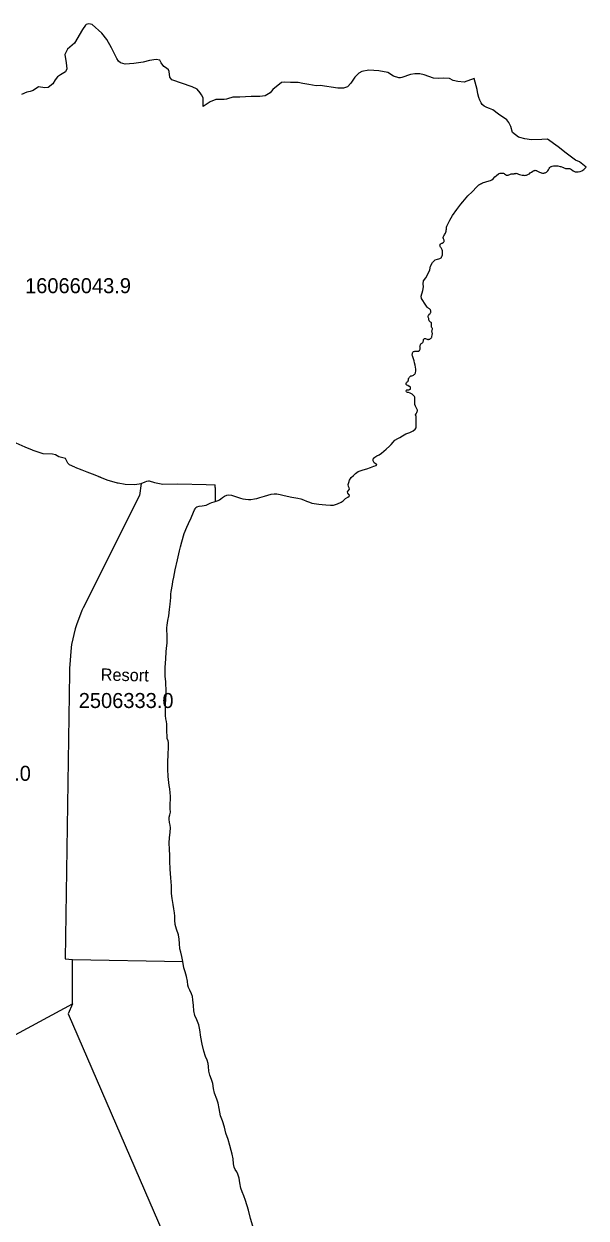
# Model space of a CAD drawing. Extents: x 587838 to 605780, y 1326024 to 1346437.
# Drawn here: x 601566 to 605780, y 1334943 to 1343891 of the extents above; entities that cross this region are included whole.
import ezdxf

# ---------------------------------------------------------------- set-up
doc = ezdxf.new("R2010")
doc.units = 0
for name, color, linetype in [('DIEM', 7, 'Continuous'), ('Level 4', 7, 'Continuous'), ('Level 45', 7, 'Continuous'), ('Level 46', 7, 'Continuous')]:
    doc.layers.add(name, color=color, linetype=linetype)

msp = doc.modelspace()

# ---------------------------------------------------------------- linework, layer by layer
at = {"layer": 'DIEM'}
msp.add_line((601635.6, 1340695.3), (601626.5, 1340698.9), dxfattribs=at)
at = {"layer": 'Level 4'}
msp.add_lwpolyline([(600870.3, 1335980.1), (600953.9, 1336024.4), (601193.8, 1336151.7), (601929.3, 1336549.3), (601931, 1336880), (602757.5, 1336865.9)], dxfattribs=at)
at = {"layer": 'Level 45'}
for p, q in [((602032.8, 1343886.4), (602027.3, 1343882.7)), ((602052, 1343891.3), (602032.8, 1343886.4)), ((602077.7, 1343887.8), (602052, 1343891.3)), ((602149.8, 1343821.8), (602077.7, 1343887.8)), ((602187, 1343773.3), (602149.8, 1343821.8)), ((601874.1, 1343662.7), (601882.9, 1343598.6)), ((602460.9, 1343605.4), (602391.3, 1343593.5)), ((602508.5, 1343616.1), (602460.9, 1343605.4)), ((602556.5, 1343623.5), (602508.5, 1343616.1)), ((602586.2, 1343620.4), (602556.5, 1343623.5)), ((601888, 1343554), (601878.1, 1343531.2)), ((601882.9, 1343598.6), (601888, 1343554)), ((602325.1, 1343590.6), (602289.6, 1343599.8)), ((602391.3, 1343593.5), (602325.1, 1343590.6)), ((602635.8, 1343559.2), (602615, 1343572.3)), ((602650.9, 1343546.8), (602635.8, 1343559.2)), ((604099.4, 1343535.2), (604076.1, 1343521.2)), ((604150.4, 1343545.4), (604099.4, 1343535.2)), ((601801.8, 1343473), (601782, 1343441.5)), ((603520.3, 1343454.6), (603496, 1343452.1)), ((603565.4, 1343452.8), (603520.3, 1343454.6)), ((603756.9, 1343427.8), (603701.5, 1343436.6)), ((604866, 1343454.7), (604819.6, 1343459.2)), ((601722.1, 1343413), (601676.7, 1343419.7)), ((602897.9, 1343358.7), (602886.3, 1343375.1)), ((602909.1, 1343336), (602897.9, 1343358.7)), ((603060.2, 1343325.7), (603004.9, 1343324.2)), ((605080, 1343247.4), (605055.8, 1343256.6)), ((605123.1, 1343215.2), (605080, 1343247.4)), ((605215.5, 1343121.9), (605201.7, 1343152.8)), ((605228.4, 1343076.9), (605215.5, 1343121.9)), ((605448.5, 1343025.9), (605370.2, 1343022.7)), ((605490.8, 1343028.6), (605448.5, 1343025.9)), ((605497.2, 1342796.7), (605500.5, 1342802.5)), ((605508, 1342814.2), (605511.4, 1342817.9)), ((605520.7, 1342823.9), (605525.8, 1342825.1)), ((605568, 1342827.6), (605585.9, 1342823.6)), ((605585.9, 1342823.6), (605591.6, 1342821.5)), ((605591.6, 1342821.5), (605603.1, 1342817.9)), ((605625.4, 1342808.8), (605635.7, 1342806.7)), ((605635.7, 1342806.7), (605643.6, 1342806.7)), ((605730, 1342856.5), (605699.5, 1342869.3)), ((605743.4, 1342847.9), (605730, 1342856.5)), ((605780.3, 1342818.2), (605743.4, 1342847.9)), ((605774.1, 1342811.2), (605780.3, 1342818.2)), ((605147.6, 1342773.2), (605154.2, 1342773.8)), ((605154.2, 1342773.8), (605158.1, 1342773.8)), ((605158.1, 1342773.8), (605161.2, 1342772.9)), ((605175.3, 1342761.8), (605177.8, 1342759.6)), ((605248.7, 1342770.5), (605252.9, 1342771.4)), ((605252.9, 1342771.4), (605256.2, 1342771.7)), ((605263.7, 1342769.6), (605267.7, 1342767.5)), ((605267.7, 1342767.5), (605273.1, 1342765.1)), ((605300.1, 1342757.8), (605306.4, 1342756.9)), ((605306.4, 1342756.9), (605312.5, 1342756.9)), ((605337.8, 1342759.3), (605343.8, 1342761.7)), ((605369.8, 1342780.5), (605381.8, 1342787.7)), ((605381.8, 1342787.7), (605391.8, 1342791.9)), ((605391.8, 1342791.9), (605395.1, 1342793.1)), ((605416.8, 1342788.3), (605432, 1342780.7)), ((605432, 1342780.7), (605437.5, 1342777.7)), ((605437.5, 1342777.7), (605442.9, 1342775.9)), ((605453.8, 1342773.8), (605463.7, 1342773.8)), ((605493.9, 1342791.3), (605497.2, 1342796.7)), ((604975.2, 1342684.9), (604980.4, 1342688.5)), ((604980.4, 1342688.5), (604988.2, 1342693.3)), ((604988.2, 1342693.3), (604995.8, 1342696.3)), ((604995.8, 1342696.3), (605003.6, 1342699.4)), ((604779, 1342455.9), (604810.8, 1342501.4)), ((604731.6, 1342345.3), (604732.8, 1342352)), ((604732.8, 1342352), (604734.3, 1342362.2)), ((604734.3, 1342367.1), (604736.4, 1342376.1)), ((604734.3, 1342362.2), (604734.3, 1342367.1)), ((604710.4, 1342280.4), (604708.9, 1342287.1)), ((604713.8, 1342275.6), (604710.4, 1342280.4)), ((604715.9, 1342270.8), (604713.8, 1342275.6)), ((604716.8, 1342265), (604715.9, 1342270.8)), ((604716.8, 1342261.7), (604716.8, 1342265)), ((604690.8, 1342243.1), (604693.6, 1342244.9)), ((604693.6, 1342244.9), (604699, 1342247.6)), ((604703.5, 1342169.3), (604703.8, 1342177.5)), ((604713.5, 1342257.3), (604716.8, 1342261.7)), ((604695.1, 1342140.6), (604697.2, 1342144.6)), ((604697.2, 1342144.6), (604698.7, 1342148.5)), ((604698.7, 1342148.5), (604700.5, 1342154.2)), ((604577.9, 1341988.4), (604595, 1342014.8)), ((604595, 1342014.8), (604608.6, 1342049)), ((604608.6, 1342049), (604614, 1342075.2)), ((604569, 1341797.8), (604555.4, 1341817.8)), ((604601.9, 1341759.2), (604597.7, 1341761.6)), ((604606.8, 1341755), (604601.9, 1341759.2)), ((604614.9, 1341745), (604613.1, 1341748.6)), ((604616.1, 1341741.1), (604614.9, 1341745)), ((604615.2, 1341729.3), (604616.1, 1341733.3)), ((604616.4, 1341737.8), (604616.1, 1341741.1)), ((604616.1, 1341733.3), (604616.4, 1341737.8)), ((604599.6, 1341707), (604606.6, 1341715.3)), ((604603.1, 1341668.9), (604602.5, 1341672.8)), ((604608.6, 1341660.4), (604605.6, 1341663.4)), ((604606.6, 1341715.3), (604610.1, 1341719.1)), ((604610.1, 1341719.1), (604612.5, 1341722.4)), ((604620.3, 1341630.5), (604620.6, 1341636.3)), ((604620.3, 1341626), (604620.3, 1341630.5)), ((604620.9, 1341621.5), (604620.3, 1341626)), ((604621.8, 1341619.7), (604620.9, 1341621.5)), ((604627.9, 1341608.2), (604625.8, 1341612.1)), ((604628.5, 1341605.5), (604627.9, 1341608.2)), ((604538.4, 1341487.4), (604541.7, 1341492.9)), ((604541.7, 1341492.9), (604545, 1341496.5)), ((604566, 1341531), (604568.4, 1341532.8)), ((604588.7, 1341528.6), (604593.5, 1341527.1)), ((604593.5, 1341527.1), (604598.9, 1341526.8)), ((604491.1, 1341365.9), (604485.5, 1341381.6)), ((604490.7, 1341437.6), (604496.4, 1341439.4)), ((604496.4, 1341439.4), (604501.8, 1341439.4)), ((604501.8, 1341439.4), (604515.4, 1341438.5)), ((604526.3, 1341440), (604530.2, 1341442.8)), ((604530.2, 1341442.8), (604531.7, 1341445.8)), ((604531.7, 1341445.8), (604534.1, 1341449.7)), ((604500.7, 1341276.2), (604504.5, 1341290.9)), ((604504.5, 1341290.9), (604504.2, 1341304.6)), ((604434.3, 1341186.6), (604431.9, 1341190.2)), ((604436.7, 1341205), (604439.8, 1341208.3)), ((604445.2, 1341214.9), (604447.3, 1341218.3)), ((604447.3, 1341218.3), (604448.2, 1341221)), ((604452.7, 1341239.7), (604456.4, 1341245.1)), ((604456.4, 1341245.1), (604457.9, 1341247.3)), ((604457.9, 1341247.3), (604461.2, 1341250)), ((604461.2, 1341250), (604467.2, 1341253)), ((604467.2, 1341253), (604473.2, 1341255.1)), ((604473.2, 1341255.1), (604480.8, 1341257.5)), ((604430.4, 1341143.2), (604431, 1341144.7)), ((604431, 1341144.7), (604433.7, 1341147.1)), ((604437.6, 1341183.3), (604434.3, 1341186.6)), ((604441.6, 1341130.2), (604436.1, 1341132.7)), ((604443.7, 1341180.8), (604437.6, 1341183.3)), ((604438.3, 1341149.3), (604442.5, 1341149.5)), ((604442.5, 1341149.5), (604447.3, 1341149.6)), ((604447.3, 1341149.6), (604453, 1341150.2)), ((604453, 1341150.2), (604456.9, 1341151.4)), ((604456.9, 1341151.4), (604460.6, 1341153.2)), ((604460.6, 1341153.2), (604462.7, 1341155.3)), ((604462.7, 1341155.3), (604463.6, 1341156.5)), ((604463.6, 1341156.5), (604464.5, 1341160.1)), ((604476.6, 1341115.8), (604471.7, 1341119.5)), ((604481.1, 1341112.2), (604476.6, 1341115.8)), ((604493.2, 1341098.6), (604490.4, 1341102.6)), ((604496.5, 1341063.9), (604497.4, 1341077.2)), ((604497.4, 1341084.2), (604496.8, 1341089.3)), ((604497.4, 1341077.2), (604497.4, 1341084.2)), ((604505.5, 1340949.5), (604501.8, 1340962.1)), ((604506.6, 1340898.8), (604505.5, 1340949.5)), ((604430, 1340818.9), (604457.9, 1340830.1)), ((604402.8, 1340804.2), (604430, 1340818.9)), ((604229.4, 1340663.2), (604246.6, 1340675.8)), ((604246.6, 1340675.8), (604263.2, 1340689.8)), ((604183.2, 1340626), (604187.6, 1340636.1)), ((604187.6, 1340636.1), (604197, 1340645.6)), ((603998.1, 1340395.2), (604005.7, 1340403.8)), ((604001.2, 1340455.8), (604007, 1340471.7)), ((603087.6, 1340359.4), (603103.4, 1340361.9)), ((603103.4, 1340361.9), (603121.7, 1340360.2)), ((603168.1, 1340344.1), (603189.1, 1340337.3)), ((603189.1, 1340337.3), (603207.7, 1340332.7)), ((603207.7, 1340332.7), (603226.8, 1340329.8)), ((603226.8, 1340329.8), (603249.7, 1340328.7)), ((603249.7, 1340328.7), (603266.9, 1340328.7)), ((603313, 1340335.3), (603335.2, 1340341.6)), ((603620.6, 1340337.1), (603642.7, 1340331.5)), ((603683.2, 1340316.1), (603706.5, 1340306.3)), ((603916.4, 1340294.7), (603943.3, 1340307.6)), ((603943.3, 1340307.6), (603959, 1340318.6)), ((602670.5, 1339639.2), (602679.4, 1339691.2)), ((602639.5, 1339321.6), (602638.6, 1339342.1)), ((602629.7, 1339134.8), (602632.9, 1339187.1)), ((602624.8, 1339003.5), (602624, 1339033.8)), ((602628.9, 1338939.8), (602628.9, 1338962.7)), ((602648.5, 1338251.1), (602644.4, 1338306.7)), ((602655, 1338184.9), (602648.5, 1338251.1)), ((602659.1, 1338159.8), (602655, 1338184.9)), ((602661.6, 1338129.5), (602659.1, 1338159.8)), ((602662.4, 1338052.6), (602665.3, 1338077.5)), ((602665.3, 1338077.5), (602665.2, 1338105.1)), ((602662.4, 1337887.7), (602657.5, 1337908.4)), ((602657.1, 1337793.1), (602662.3, 1337835.5)), ((602697, 1337175.9), (602697.2, 1337206.2)), ((602724.5, 1337064.7), (602709.4, 1337107.2)), ((602741.8, 1336935.4), (602735.7, 1336961.8)), ((602749.6, 1336903.5), (602741.8, 1336935.4)), ((602757.5, 1336865.9), (602749.6, 1336903.5)), ((602764.7, 1336819.3), (602757.5, 1336865.9)), ((602775.7, 1336788.3), (602764.7, 1336819.3)), ((602786, 1336752.6), (602775.7, 1336788.3)), ((602792.8, 1336718.2), (602786, 1336752.6)), ((602794.8, 1336688.2), (602792.8, 1336718.2)), ((602876.7, 1336391.6), (602862.8, 1336428.6)), ((602884.6, 1336352.6), (602876.7, 1336391.6)), ((603012.9, 1335834.7), (602994.8, 1335878)), ((603022.8, 1335803.7), (603012.9, 1335834.7)), ((603030.2, 1335763.4), (603022.8, 1335803.7)), ((603041, 1335710.5), (603030.2, 1335763.4)), ((603055.8, 1335670.8), (603041, 1335710.5)), ((603120.8, 1335449.4), (603111, 1335486.7)), ((603185.8, 1335208.1), (603179, 1335243.3))]:
    msp.add_line(p, q, dxfattribs=at)
for points in [[(602027.3, 1343882.7), (602004.5, 1343850.1), (601944.5, 1343747.9)], [(601944.5, 1343747.9), (601892.6, 1343701.3), (601874.1, 1343662.7)], [(602289.6, 1343599.8), (602276.3, 1343611.7), (602262.7, 1343630.7), (602222.7, 1343711.4), (602187, 1343773.3)], [(602615, 1343572.3), (602593.9, 1343599.8), (602586.2, 1343620.4)], [(601878.1, 1343531.2), (601839.9, 1343509.8), (601819.3, 1343494.9), (601801.8, 1343473)], [(602886.3, 1343375.1), (602865, 1343402.7), (602828.5, 1343420.3), (602674, 1343473), (602661.2, 1343491.4), (602654.6, 1343534.4), (602650.9, 1343546.8)], [(604076.1, 1343521.2), (604046, 1343492.6), (604017.3, 1343448)], [(604294, 1343526.3), (604227.1, 1343538.5), (604150.4, 1343545.4)], [(604377, 1343487), (604335.8, 1343499.6), (604294, 1343526.3)], [(604495.9, 1343516.5), (604463.9, 1343511.2), (604398.8, 1343490.6)], [(604566.8, 1343509.6), (604534.7, 1343516.4), (604495.9, 1343516.5)], [(601782, 1343441.5), (601748.9, 1343414.6), (601722.1, 1343413)], [(603496, 1343452.1), (603433.2, 1343400), (603411.9, 1343374.1), (603373.9, 1343353.1), (603334.4, 1343347.5), (603269.4, 1343346.7), (603184.8, 1343342.7)], [(603701.5, 1343436.6), (603657.1, 1343445.2), (603621.6, 1343451.7), (603590.8, 1343453.2), (603565.4, 1343452.8)], [(603918.8, 1343410.3), (603786, 1343429.1), (603756.9, 1343427.8)], [(604017.3, 1343448), (603991.1, 1343420.6), (603962.4, 1343409.8), (603918.8, 1343410.3)], [(604398.8, 1343490.6), (604388, 1343487.4), (604377, 1343487)], [(604675, 1343481.9), (604636.2, 1343484.3), (604601.7, 1343496), (604566.8, 1343509.6)], [(604755.6, 1343482.3), (604709.9, 1343485.7), (604675, 1343481.9)], [(604819.6, 1343459.2), (604783.7, 1343467.3), (604755.6, 1343482.3)], [(604969.8, 1343367.4), (604964.5, 1343400.2), (604941.9, 1343482.1), (604866, 1343454.7)], [(601676.7, 1343419.7), (601635.4, 1343393.2), (601613.4, 1343384.6), (601589.4, 1343378.8), (601547.3, 1343363.1)], [(602910.8, 1343273.1), (602908.7, 1343274.5), (602910.8, 1343320.2), (602911, 1343326.6), (602909.1, 1343336)], [(603184.8, 1343342.7), (603131.8, 1343341.1), (603093.2, 1343329.7)], [(605001.7, 1343287.2), (604994.7, 1343300.5), (604983.7, 1343320.6), (604976, 1343340.5), (604969.8, 1343367.4)], [(603004.9, 1343324.2), (602961.4, 1343308.2), (602910.8, 1343273.1)], [(603093.2, 1343329.7), (603085.6, 1343326.8), (603066.3, 1343324.7), (603060.2, 1343325.7)], [(605055.8, 1343256.6), (605036.8, 1343264.8), (605017.3, 1343275), (605001.7, 1343287.2)], [(605201.7, 1343152.8), (605186.6, 1343172.9), (605123.1, 1343215.2)], [(605282.6, 1343038.9), (605273.2, 1343041.7), (605228.4, 1343076.9)], [(605370.2, 1343022.7), (605322, 1343029.8), (605282.6, 1343038.9)], [(605699.5, 1342869.3), (605631.7, 1342922.3), (605571.4, 1342970.8), (605490.8, 1343028.6)], [(605500.5, 1342802.5), (605503.8, 1342808.5), (605508, 1342814.2)], [(605511.4, 1342817.9), (605514.4, 1342820.3), (605517.1, 1342822.1), (605520.7, 1342823.9)], [(605525.8, 1342825.1), (605535.7, 1342827.3), (605568, 1342827.6)], [(605603.1, 1342817.9), (605609.7, 1342815.4), (605614.2, 1342813.3), (605620.6, 1342810.6), (605625.4, 1342808.8)], [(605643.6, 1342806.7), (605649.5, 1342807.6), (605656.2, 1342807.7), (605663.3, 1342805), (605671.3, 1342799.5)], [(605671.3, 1342799.5), (605684, 1342789.8), (605698.2, 1342783.2)], [(605698.2, 1342783.2), (605710.1, 1342781.8), (605721.5, 1342781.9), (605735.3, 1342784.4), (605747.8, 1342791.2), (605762, 1342800.5), (605774.1, 1342811.2)], [(605003.6, 1342699.4), (605012, 1342702.7), (605020.5, 1342705.7), (605028.3, 1342708.4), (605037.1, 1342710.8)], [(605037.1, 1342710.8), (605046.7, 1342712.9), (605052.5, 1342714.8), (605062.7, 1342717.5), (605072.4, 1342723.3), (605083.3, 1342731.3)], [(605083.3, 1342731.3), (605096.6, 1342744.5), (605107.9, 1342756), (605124.1, 1342768.1), (605129.5, 1342770.2), (605134.9, 1342771.7)], [(605134.9, 1342771.7), (605140.3, 1342772.6), (605147.6, 1342773.2)], [(605161.2, 1342772.9), (605166, 1342770.5), (605169.3, 1342767.8), (605175.3, 1342761.8)], [(605177.8, 1342759.6), (605180.5, 1342758.1), (605182.9, 1342757.5), (605187.7, 1342757.2)], [(605187.7, 1342757.2), (605191.9, 1342757.5), (605196.8, 1342758.7)], [(605196.8, 1342758.7), (605202.2, 1342760.6), (605209.1, 1342763.9), (605213.7, 1342765.7), (605217.9, 1342767.5), (605223.3, 1342768.4), (605227.8, 1342768.4), (605232.1, 1342768.1)], [(605232.1, 1342768.1), (605237.5, 1342767.8), (605240.5, 1342768.1), (605242, 1342769), (605245.3, 1342769.9), (605248.7, 1342770.5)], [(605256.2, 1342771.7), (605260.1, 1342771.4), (605263.7, 1342769.6)], [(605273.1, 1342765.1), (605281.2, 1342762.7), (605291.4, 1342759.4), (605300.1, 1342757.8)], [(605312.5, 1342756.9), (605321.2, 1342756.3), (605327.2, 1342756.6)], [(605327.2, 1342756.6), (605333, 1342757.8), (605337.8, 1342759.3)], [(605343.8, 1342761.7), (605348.7, 1342764.2), (605355.3, 1342768.7), (605361.6, 1342774.7), (605369.8, 1342780.5)], [(605395.1, 1342793.1), (605398.4, 1342794.1), (605403.3, 1342793.7)], [(605403.3, 1342793.7), (605407.5, 1342792.8), (605411.7, 1342791), (605416.8, 1342788.3)], [(605442.9, 1342775.9), (605446.8, 1342775), (605453.8, 1342773.8)], [(605463.7, 1342773.8), (605468.8, 1342774.1), (605473.4, 1342775.6), (605478.2, 1342777.7), (605483, 1342780.1), (605487.8, 1342784.3), (605493.9, 1342791.3)], [(604855.5, 1342557.9), (604893.8, 1342603.5), (604926.5, 1342632), (604960.7, 1342669.3), (604970.4, 1342681), (604975.2, 1342684.9)], [(604810.8, 1342501.4), (604841.5, 1342539.2), (604855.5, 1342557.9)], [(604736.4, 1342376.1), (604746.5, 1342396.2), (604758.1, 1342419.4), (604779, 1342455.9)], [(604708.9, 1342287.1), (604708.9, 1342291.3), (604710.7, 1342298.2), (604713.5, 1342304), (604718.3, 1342310.6), (604721.9, 1342315.1), (604726.1, 1342323)], [(604726.1, 1342323), (604728.5, 1342330.6), (604730.1, 1342337.2), (604731.6, 1342345.3)], [(604684.5, 1342228.3), (604685.1, 1342234), (604687.2, 1342239.5), (604690.8, 1342243.1)], [(604694.2, 1342213.2), (604688.7, 1342217.4), (604685.4, 1342222.6), (604684.5, 1342228.3)], [(604703.5, 1342191.6), (604702, 1342197.1), (604699.6, 1342203.4), (604694.2, 1342213.2)], [(604699, 1342247.6), (604702.9, 1342249.4), (604707.7, 1342252.2)], [(604703.8, 1342177.5), (604703.8, 1342183.8), (604703.5, 1342191.6)], [(604707.7, 1342252.2), (604710.1, 1342254), (604713.5, 1342257.3)], [(604614, 1342075.2), (604627.9, 1342104.1), (604650, 1342124.2), (604667.3, 1342129.5)], [(604667.3, 1342129.5), (604675.2, 1342130.4), (604683.6, 1342132.5), (604688.4, 1342134.6), (604692.7, 1342137.9), (604695.1, 1342140.6)], [(604700.5, 1342154.2), (604702.6, 1342161.8), (604703.5, 1342169.3)], [(604544.7, 1341851.4), (604556.2, 1341893.2), (604560.2, 1341921.7)], [(604560.2, 1341921.7), (604558.4, 1341943.3), (604561.5, 1341966.6), (604577.9, 1341988.4)], [(604555.4, 1341817.8), (604545.8, 1341834.5), (604544.7, 1341851.4)], [(604591.6, 1341765.4), (604587.8, 1341768.6), (604577.9, 1341784.5), (604569, 1341797.8)], [(604597.7, 1341761.6), (604592.9, 1341764.3), (604591.6, 1341765.4)], [(604613.1, 1341748.6), (604609.5, 1341753.2), (604606.8, 1341755)], [(604612.5, 1341722.4), (604614.6, 1341726.3), (604615.2, 1341729.3)], [(604600.7, 1341682.8), (604597, 1341694.1), (604596.9, 1341700.4), (604599.6, 1341707)], [(604602.5, 1341672.8), (604601.9, 1341676.4), (604601.3, 1341679.7), (604600.7, 1341682.8)], [(604605.6, 1341663.4), (604604.4, 1341665.2), (604603.1, 1341668.9)], [(604622.1, 1341648), (604621.2, 1341651.1), (604618.8, 1341654.1), (604614.9, 1341656.5), (604608.6, 1341660.4)], [(604620.6, 1341636.3), (604621.5, 1341640.8), (604622.2, 1341644.7), (604622.1, 1341648)], [(604618.8, 1341537.4), (604622.2, 1341541.6), (604623.8, 1341544.3), (604627, 1341562.6)], [(604625.8, 1341612.1), (604624, 1341615.7), (604621.8, 1341619.7)], [(604624.9, 1341591.6), (604625.8, 1341595.2), (604627, 1341598.2)], [(604625.5, 1341581.9), (604624.9, 1341586.4), (604624.9, 1341591.6)], [(604627.6, 1341572.3), (604627, 1341577.4), (604625.5, 1341581.9)], [(604627, 1341598.2), (604628.5, 1341602.8), (604628.5, 1341605.5)], [(604627, 1341562.6), (604627.6, 1341568), (604627.6, 1341572.3)], [(604534.1, 1341449.7), (604535.9, 1341454.8), (604536.6, 1341460.3), (604535.7, 1341472.3), (604535, 1341476)], [(604535, 1341476), (604535.7, 1341481.4), (604538.4, 1341487.4)], [(604545, 1341496.5), (604554.3, 1341502.3), (604556.1, 1341504.1), (604558.5, 1341507.8), (604559.4, 1341510.5)], [(604559.4, 1341510.5), (604560.3, 1341515.3), (604560.6, 1341520.8), (604562.4, 1341525.6)], [(604562.4, 1341525.6), (604564.2, 1341528.9), (604566, 1341531)], [(604568.4, 1341532.8), (604571.5, 1341533.4), (604577.2, 1341532.8)], [(604577.2, 1341532.8), (604581.7, 1341531.6), (604588.7, 1341528.6)], [(604598.9, 1341526.8), (604602.5, 1341527.7), (604608.3, 1341530.1), (604614.3, 1341533.7), (604618.8, 1341537.4)], [(604477.4, 1341412.9), (604477.7, 1341419.5), (604479.5, 1341425.9), (604481.6, 1341431)], [(604485.5, 1341381.6), (604478.6, 1341402.9), (604477.4, 1341408.6), (604477.4, 1341412.9)], [(604481.6, 1341431), (604484.1, 1341434), (604486.8, 1341436.1), (604490.7, 1341437.6)], [(604515.4, 1341438.5), (604520.3, 1341438.5), (604523.9, 1341439.1), (604526.3, 1341440)], [(604504.2, 1341304.6), (604498.2, 1341333.6), (604494.5, 1341351.3), (604491.1, 1341365.9)], [(604430.4, 1341195.6), (604430.4, 1341195.7), (604430.7, 1341196.5)], [(604431.9, 1341190.2), (604430.4, 1341193.5), (604430.4, 1341195.6)], [(604430.7, 1341196.5), (604431.3, 1341199), (604432.5, 1341200.5), (604434, 1341202), (604436.7, 1341205)], [(604439.8, 1341208.3), (604443.4, 1341212.2), (604445.2, 1341214.9)], [(604448.2, 1341221), (604448.8, 1341225.2), (604450, 1341233.4), (604452.7, 1341239.7)], [(604480.8, 1341257.5), (604486.8, 1341259.9), (604491.4, 1341263)], [(604491.4, 1341263), (604495.3, 1341267.2), (604498.3, 1341271.7), (604500.7, 1341276.2)], [(604436.1, 1341132.7), (604433.1, 1341134.8), (604430.7, 1341138.1), (604430.1, 1341140.5), (604430.4, 1341143.2)], [(604433.7, 1341147.1), (604435.8, 1341148.4), (604438.3, 1341149.3)], [(604471.7, 1341119.5), (604461.3, 1341124.9), (604449.7, 1341128.4), (604441.6, 1341130.2)], [(604464.5, 1341166.5), (604463.6, 1341168.9), (604461.5, 1341171.6), (604459.7, 1341173.4), (604452.9, 1341175.3), (604443.7, 1341180.8)], [(604464.5, 1341160.1), (604465.1, 1341163.1), (604464.5, 1341166.5)], [(604490.4, 1341102.6), (604487.4, 1341106.5), (604481.1, 1341112.2)], [(604496.8, 1341089.3), (604495.3, 1341094.1), (604493.2, 1341098.6)], [(604515.5, 1340996.5), (604514.9, 1341001.9), (604512.5, 1341007.7), (604509.7, 1341012.2), (604500.2, 1341026.5), (604495.7, 1341038.6), (604495.6, 1341049.3), (604496.5, 1341055.2), (604496.5, 1341063.9)], [(604501.8, 1340962.1), (604501.9, 1340962.4), (604505.5, 1340968.7), (604509.1, 1340974.8), (604511.9, 1340979.6), (604514.6, 1340986.2)], [(604514.6, 1340986.2), (604515.5, 1340991.1), (604515.5, 1340996.5)], [(604457.9, 1340830.1), (604483.8, 1340842.2), (604498.1, 1340853.4), (604505.5, 1340864.9), (604506.6, 1340898.8)], [(604307.4, 1340726.8), (604319.2, 1340740.3), (604332.9, 1340757.5), (604346.1, 1340771.2), (604368.3, 1340785.7)], [(604368.3, 1340785.7), (604383.8, 1340793.1), (604402.8, 1340804.2)], [(604197, 1340645.6), (604212.1, 1340654.7), (604229.4, 1340663.2)], [(604263.2, 1340689.8), (604282.2, 1340705.6), (604307.4, 1340726.8)], [(604036.1, 1340508.1), (604052.2, 1340522.3), (604072.3, 1340536.1), (604086.5, 1340541.6), (604110.3, 1340548.6), (604137.2, 1340557.4), (604163.4, 1340566.2), (604190.3, 1340577.5), (604206, 1340582.4), (604211, 1340588.6), (604208, 1340592.9), (604198.9, 1340598.3), (604192.8, 1340601.8), (604183.3, 1340616.1), (604183.2, 1340623.4), (604183.2, 1340626)], [(604007, 1340471.7), (604020.2, 1340491.3), (604036.1, 1340508.1)], [(603993.8, 1340374.2), (603991.7, 1340385.7), (603998.1, 1340395.2)], [(603998.6, 1340424), (603997.7, 1340438.8), (604001.2, 1340455.8)], [(604005.7, 1340403.8), (604004.1, 1340414), (603998.6, 1340424)], [(602862.3, 1340272.6), (602880.6, 1340276.4), (602901.6, 1340279), (602933.4, 1340285.3), (602952, 1340295.5)], [(602952, 1340295.5), (602962, 1340300.8), (602974, 1340304.7), (602993.2, 1340310.6)], [(602993.2, 1340310.6), (603021.5, 1340320.2), (603033.1, 1340325.4), (603043.5, 1340333.3), (603054.2, 1340342.8), (603069.1, 1340352.3), (603087.6, 1340359.4)], [(603121.7, 1340360.2), (603144.3, 1340352.9), (603168.1, 1340344.1)], [(603266.9, 1340328.7), (603294.7, 1340332.9), (603313, 1340335.3)], [(603335.2, 1340341.6), (603368.4, 1340353.1), (603395.2, 1340360.3)], [(603395.2, 1340360.3), (603420.2, 1340366.9), (603441.1, 1340369.5), (603461.4, 1340368.9), (603486.1, 1340364.4)], [(603486.1, 1340364.4), (603516.4, 1340356.5), (603575.7, 1340345.3), (603620.6, 1340337.1)], [(603642.7, 1340331.5), (603661.5, 1340325.9), (603683.2, 1340316.1)], [(603706.5, 1340306.3), (603725.1, 1340301.2), (603776.9, 1340293.1)], [(603776.9, 1340293.1), (603802, 1340290.2), (603830.5, 1340287.6)], [(603830.5, 1340287.6), (603863.6, 1340285.2), (603886.3, 1340285.3), (603902.5, 1340288.8), (603916.4, 1340294.7)], [(603959, 1340318.6), (603976.1, 1340333.8), (603993, 1340345), (604004.3, 1340352.1)], [(604004.3, 1340352.1), (604007, 1340359.6), (604001.8, 1340365.9), (603993.8, 1340374.2)], [(602788, 1340119.7), (602800.3, 1340147.5), (602819, 1340189.2), (602837, 1340233.3), (602846, 1340250.3)], [(602846, 1340250.3), (602849.8, 1340257), (602853.8, 1340267), (602862.3, 1340272.6)], [(602732.5, 1339942.6), (602739.8, 1339973.7), (602749.6, 1340009.6), (602768.4, 1340072.3), (602788, 1340119.7)], [(602699.8, 1339800.8), (602718.6, 1339876.4), (602732.5, 1339942.6)], [(602679.4, 1339691.2), (602683.5, 1339714.1), (602690, 1339745.2), (602699.8, 1339800.8)], [(602662.3, 1339542.8), (602666.4, 1339593.5), (602668.7, 1339619.2), (602670.5, 1339639.2)], [(602645.2, 1339419.7), (602651.7, 1339455.7), (602657.4, 1339502.7), (602662.3, 1339542.8)], [(602638.6, 1339342.1), (602638.6, 1339366.6), (602640.3, 1339387), (602645.2, 1339419.7)], [(602640.3, 1339251.7), (602641.1, 1339287.3), (602641.1, 1339306.1), (602639.5, 1339321.6)], [(602632.9, 1339187.1), (602635.4, 1339213.3), (602640.3, 1339251.7)], [(602624, 1339033.8), (602624.8, 1339068.1), (602629.7, 1339134.8)], [(602628.9, 1338962.7), (602626.4, 1338981.5), (602624.8, 1339003.5)], [(602627.3, 1338737.6), (602628.1, 1338788.1), (602631.3, 1338833.8), (602633.8, 1338865.7)], [(602633.8, 1338865.7), (602633, 1338908.7), (602628.9, 1338939.8)], [(602634.6, 1338664.1), (602629.7, 1338683.7), (602627.3, 1338708.2), (602627.3, 1338737.6)], [(602637.9, 1338607.7), (602638.7, 1338624), (602637.9, 1338644.5), (602634.6, 1338664.1)], [(602650.2, 1338505.8), (602647.7, 1338518.1), (602641.2, 1338537.7), (602637.9, 1338607.7)], [(602648.5, 1338420.8), (602651, 1338467.4), (602651, 1338488.7), (602650.2, 1338505.8)], [(602644.4, 1338306.7), (602644.4, 1338353.3), (602648.5, 1338420.8)], [(602665.2, 1338105.1), (602661.6, 1338128.4), (602661.6, 1338129.5)], [(602660.5, 1337965.3), (602665.5, 1337984.3), (602663.8, 1338008.8)], [(602663.8, 1338008.8), (602661.8, 1338033.4), (602662.4, 1338052.6)], [(602657.5, 1337908.4), (602653.9, 1337932.7), (602654.5, 1337948), (602660.5, 1337965.3)], [(602662.3, 1337835.5), (602664, 1337867.5), (602662.4, 1337887.7)], [(602660.5, 1337663), (602658.3, 1337704.5), (602655.4, 1337754.5), (602657.1, 1337793.1)], [(602663.8, 1337558.7), (602659.5, 1337616.3), (602660.5, 1337663)], [(602672, 1337433.3), (602666.6, 1337492.3), (602663.8, 1337558.7)], [(602697.2, 1337206.2), (602696.3, 1337231.1), (602690.7, 1337260.3), (602684.3, 1337291.9), (602677.1, 1337337.2), (602672.8, 1337374.3), (602672, 1337433.3)], [(602709.4, 1337107.2), (602700.8, 1337141.8), (602697, 1337175.9)], [(602735.7, 1336961.8), (602733, 1337000.9), (602730.6, 1337033.9), (602724.5, 1337064.7)], [(602823, 1336623.5), (602809.5, 1336651.2), (602799.7, 1336669.9), (602794.8, 1336688.2)], [(602840.3, 1336496.9), (602836.8, 1336535.4), (602832.1, 1336578.5), (602829, 1336603.9), (602823, 1336623.5)], [(602862.8, 1336428.6), (602848.4, 1336462), (602840.3, 1336496.9)], [(602903.5, 1336246), (602891.3, 1336299.7), (602884.6, 1336352.6)], [(602927.4, 1336154.8), (602915.4, 1336193.2), (602903.5, 1336246)], [(602947, 1336102.3), (602939, 1336126.8), (602927.4, 1336154.8)], [(602972.6, 1335982.6), (602960.2, 1336012.8), (602952.4, 1336043.6), (602950.5, 1336079.9), (602947, 1336102.3)], [(602994.8, 1335878), (602987.2, 1335914.5), (602983.4, 1335951.9), (602972.6, 1335982.6)], [(603081, 1335579.5), (603069.5, 1335625.6), (603055.8, 1335670.8)], [(603111, 1335486.7), (603097.5, 1335531.7), (603081, 1335579.5)], [(603141.6, 1335324.5), (603137.4, 1335348.5), (603133.6, 1335388.1), (603128, 1335421.1), (603120.8, 1335449.4)], [(603163.1, 1335289), (603149.5, 1335307.4), (603141.6, 1335324.5)], [(603179, 1335243.3), (603170.7, 1335271.3), (603163.1, 1335289)], [(603228, 1335074.2), (603215.5, 1335110.9), (603202, 1335140.3), (603192.3, 1335166.9), (603185.8, 1335208.1)], [(603281.7, 1334882.6), (603265.2, 1334939.8), (603250, 1335001.8), (603228, 1335074.2)]]:
    msp.add_lwpolyline(points, dxfattribs=at)
at = {"layer": 'Level 46'}
for p, q in [((601711.1, 1340669.5), (601635.6, 1340695.3)), ((601780.6, 1340666.5), (601711.1, 1340669.5)), ((601947.5, 1340571), (602000, 1340550)), ((602000, 1340550), (602038.8, 1340534.6)), ((602038.8, 1340534.6), (602096.8, 1340511.5)), ((602096.8, 1340511.5), (602140.5, 1340494)), ((602446.1, 1340447.2), (602433.6, 1340356.6)), ((602499.5, 1340467.5), (602506.3, 1340467.5)), ((602506.3, 1340467.5), (602546.4, 1340455.9)), ((602546.4, 1340455.9), (602608.3, 1340443.5)), ((602608.3, 1340443.5), (602720.4, 1340444.2)), ((602720.4, 1340444.2), (602931.8, 1340439.6)), ((602931.8, 1340439.6), (603000, 1340436.9)), ((603000, 1340417.4), (603000, 1340436.9)), ((603000, 1340417.4), (603000, 1340312.9)), ((602433.6, 1340356.6), (602009.9, 1339515.6)), ((602000.8, 1339495.7), (601959.5, 1339388.4)), ((602009.9, 1339515.6), (602000.8, 1339495.7)), ((601950.9, 1339359.5), (601923.4, 1339240.5)), ((601959.5, 1339388.4), (601950.9, 1339359.5)), ((601923.4, 1339240.5), (601919.7, 1339217.8)), ((601919.7, 1339217.8), (601907.6, 1339061.6)), ((601907.6, 1339061.6), (601907, 1339027.6)), ((601907, 1339027.6), (601875, 1336885.4)), ((601875, 1336885.4), (601931, 1336880)), ((601929.3, 1336549.3), (601898.6, 1336472.5)), ((601898.6, 1336472.5), (602766.8, 1334468.9))]:
    msp.add_line(p, q, dxfattribs=at)
for points in [[(601575.2, 1340720.1), (601485.6, 1340759.8), (601484.4, 1340763.1)], [(601626.5, 1340698.9), (601581.2, 1340717.4), (601575.2, 1340720.1)], [(601877.2, 1340634), (601827.5, 1340646.8), (601802.2, 1340661.9), (601780.6, 1340666.5)], [(601947.5, 1340571), (601909.2, 1340586.2), (601895.5, 1340599.6), (601877.2, 1340634)], [(602125.6, 1340500), (602171.2, 1340481.8), (602188.9, 1340475), (602265.9, 1340453.1), (602274, 1340451.4), (602326.3, 1340443.2), (602396.5, 1340440.1), (602446.1, 1340447.2), (602475.2, 1340460.2), (602487.9, 1340465.3), (602499.5, 1340467.5)]]:
    msp.add_lwpolyline(points, dxfattribs=at)

# ---------------------------------------------------------------- texts
at = {"layer": 'DIEM'}
for s, p in [('16066043.9', (601574.7, 1341873.5)), ('2506333.0', (601977.1, 1338765.1)), ('5978529.0', (600907.9, 1338219.7))]:
    msp.add_text(s, height=112.41, dxfattribs=at).set_placement(p)
at = {"layer": 'Level 4'}
msp.add_text('Resort', height=91.37, rotation=358.87049, dxfattribs=at).set_placement((602141.2, 1338970.7))

doc.saveas('drawing.dxf')
